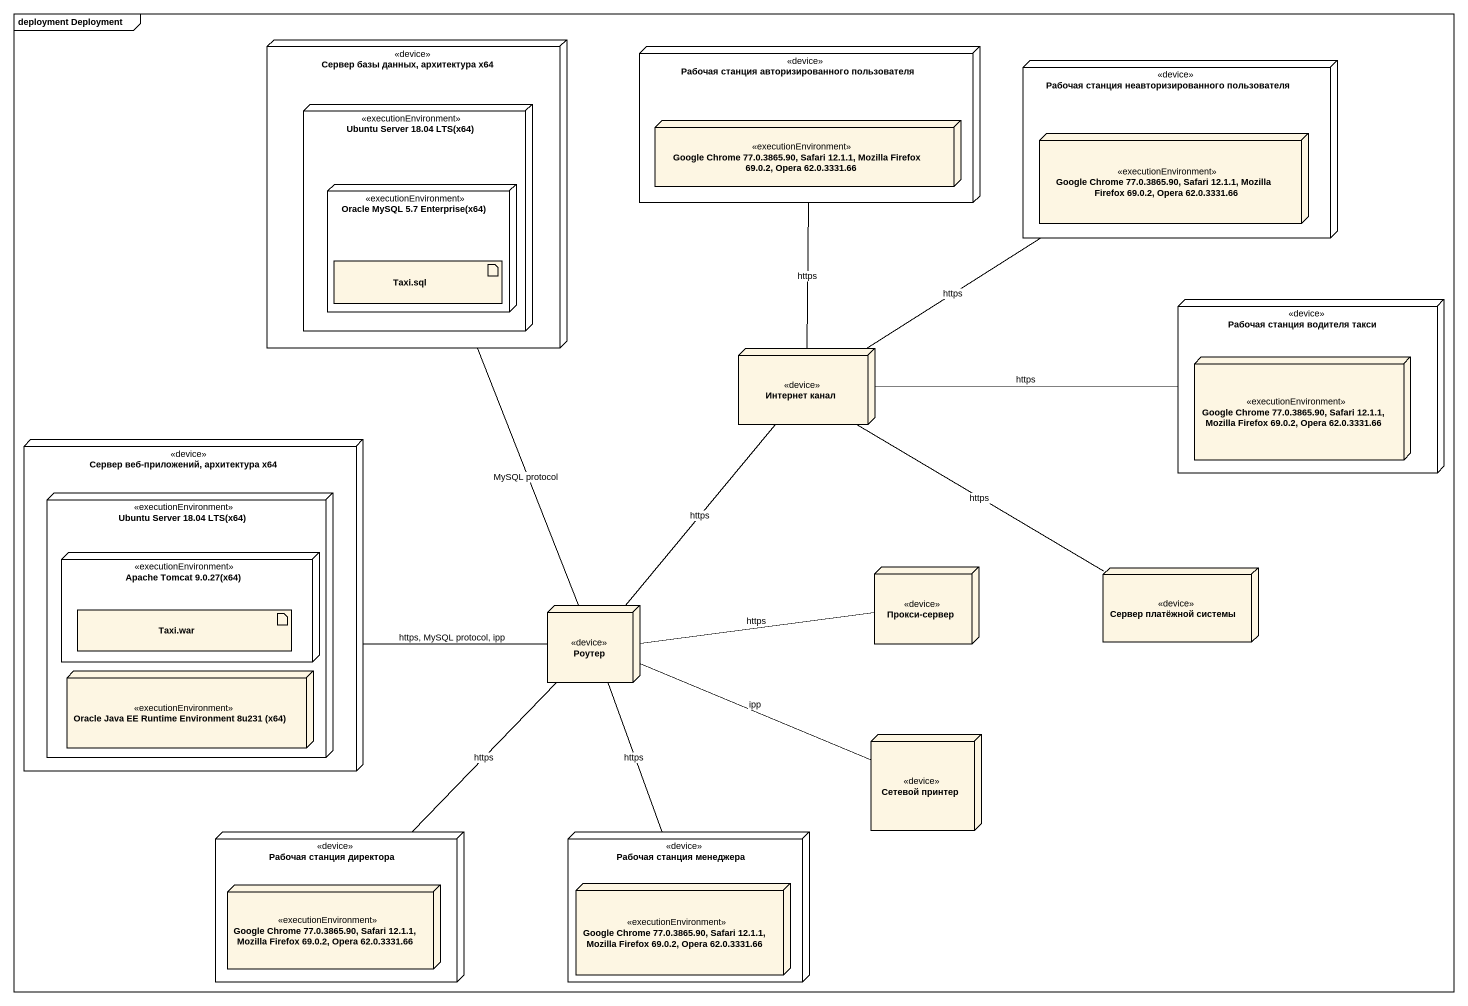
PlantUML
@startuml
mainframe deployment Deployment
node "Сервер базы данных, архитектура х64" as Сервер_базы_данных <<device>> {
  node "Ubuntu Server 18.04 LTS(x64)" as Ubuntu_Server_18_04_LTS_x64 <<executionEnvironment>> {
    node "Oracle MySQL 5.7 Enterprise(x64)" as Oracle_MySQL_5_7_Enterprise <<executionEnvironment>> {
      artifact "Taxi.sql" as Taxi_sql
    }
  }
}
node "Рабочая станция авторизированного пользователя" as Рабочая_станция <<device>> {
  node "Google Chrome 77.0.3865.90, Safari 12.1.1, Mozilla Firefox 69.0.2, Opera 62.0.3331.66" as Google_Chrome_77_0_3865_90 <<executionEnvironment>>
}
node "Рабочая станция неавторизированного пользователя" as Рабочая_станция_2 <<device>> {
  node "Google Chrome 77.0.3865.90, Safari 12.1.1, Mozilla Firefox 69.0.2, Opera 62.0.3331.66" as Google_Chrome_77_0_3865_90_2 <<executionEnvironment>>
}
node "Рабочая станция водителя такси" as Рабочая_станция_водителя <<device>> {
  node "Google Chrome 77.0.3865.90, Safari 12.1.1, Mozilla Firefox 69.0.2, Opera 62.0.3331.66" as Google_Chrome_77_0_3865_90_3 <<executionEnvironment>>
}
node "Интернет канал" as Интернет_канал <<device>>
node "Сервер веб-приложений, архитектура x64" as Сервер_веб_приложений <<device>> {
  node "Ubuntu Server 18.04 LTS(x64)" as Ubuntu_Server_18_04_LTS_x64_2 <<executionEnvironment>> {
    node "Apache Tomcat 9.0.27(x64)" as Apache_Tomcat_9_0_27_x64 <<executionEnvironment>> {
      artifact "Taxi.war" as Taxi_war
    }
    node "Oracle Java EE Runtime Environment 8u231 (x64)" as Oracle_Java_EE_Runtime <<executionEnvironment>>
  }
}
node "Прокси-сервер" as Прокси_сервер <<device>>
node "Сервер платёжной системы" as Сервер_платёжной_системы <<device>>
node Роутер <<device>>
node "Сетевой принтер" as Сетевой_принтер <<device>>
node "Рабочая станция директора" as Рабочая_станция_директора <<device>> {
  node "Google Chrome 77.0.3865.90, Safari 12.1.1, Mozilla Firefox 69.0.2, Opera 62.0.3331.66" as Google_Chrome_77_0_3865_90_4 <<executionEnvironment>>
}
node "Рабочая станция менеджера" as Рабочая_станция_менеджера <<device>> {
  node "Google Chrome 77.0.3865.90, Safari 12.1.1, Mozilla Firefox 69.0.2, Opera 62.0.3331.66" as Google_Chrome_77_0_3865_90_5 <<executionEnvironment>>
}
Интернет_канал -up- Рабочая_станция : https
Интернет_канал -up- Рабочая_станция_2 : https
Интернет_канал -right- Рабочая_станция_водителя : https
Интернет_канал -right- Сервер_платёжной_системы : https
Роутер -up- Сервер_базы_данных : MySQL protocol
Роутер -up- Интернет_канал : https
Роутер -left- Сервер_веб_приложений : https, MySQL protocol, ipp
Роутер -right- Прокси_сервер : https
Роутер -right- Сетевой_принтер : ipp
Роутер -- Рабочая_станция_директора : https
Роутер -- Рабочая_станция_менеджера : https
@enduml
